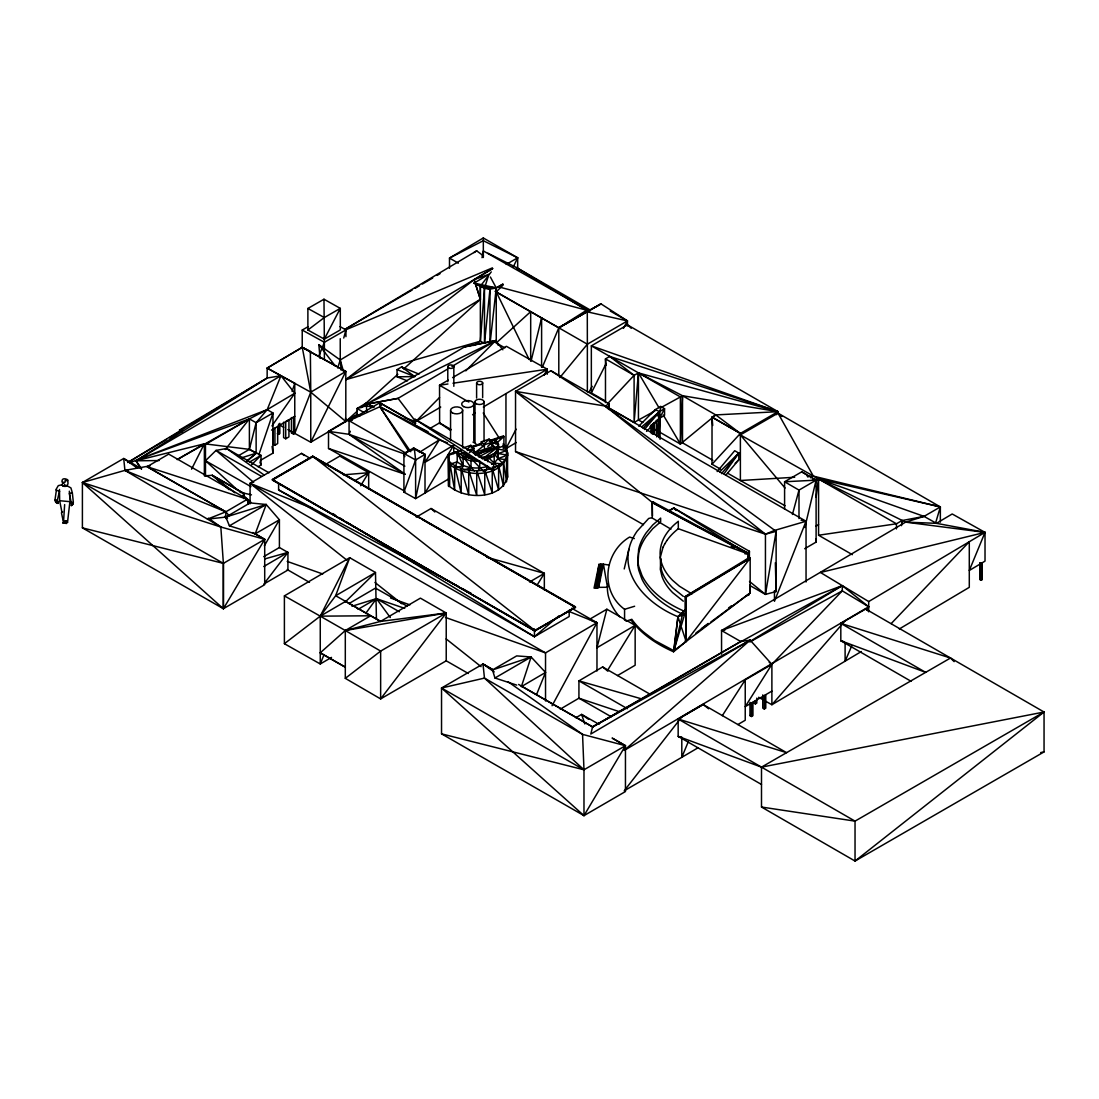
<?xml version="1.0" encoding="UTF-8"?>
<svg xmlns="http://www.w3.org/2000/svg" width="1099" height="1099" viewBox="0 0 1099 1099"><rect width="100%" height="100%" fill="white"/><g stroke="black" fill="none" stroke-linecap="round" stroke-linejoin="round"><path stroke-width="1.5" d="M473.93 458.42L463.146 456.167L457.211 452.39L457.211 461.8L455.329 466.526M404.212 368.495L480.373 299.34L480.359 286.207L491.253 271.893M487.736 461.717L487.736 457.005L494.207 453.653L497.984 449.148L498.465 444.133L495.553 439.353L495.553 444.065M493.698 470.345L493.712 464.396L414.955 419.269L414.955 425.217L493.698 470.345L414.955 419.269M69.333 491.184L70.171 501.68L59.662 500.718L61.942 512.203M748.914 556.959L748.982 553.608L653.081 501.927L652.243 502.573L652.243 517.931M460.247 451.304L448.928 455.151L448.928 486.623L448.351 454.56L461.292 450.178M243.717 498.506L243.841 493.437L212.272 475.317L204.455 475.853M685.803 610.632L686.119 597.128L750.164 558.265L750.164 592.952L673.921 650.718L654.647 640.47L644.261 632.598A115.725 66.805 0 0 1 631.801 619.3L626.018 621.223M69.91 501.625L67.657 521.201C67.753 519.566 60.308 522.382 66.297 523.536L67.561 521.901M660.142 432.415L680.391 444.037L682.52 395.736L715.765 414.914L740.383 433.418L740.383 480.51L785.057 505.746M608.722 408.952L608.983 403.855L550.901 370.748L515.541 391.381L515.541 451.593L643.464 524.69M653.204 434.119L653.823 422.62M64.649 504.592L63.605 520.706L64.044 522.643L65.102 522.877L62.973 523.124L63.879 521.915M507.175 459.327L507.559 452.706L506.405 448.062L503.273 443.666L503.273 448.571M982.135 562.647L982.135 579.489L979.951 579.489L981.05 563.279L982.135 562.647L981.05 580.121L979.951 579.489L979.951 562.647L980.83 575.615M748.941 557.839L749.394 551.286L673.728 508.026L669.401 510.568M473.065 345.581L480.373 341.212L484.48 288.323L488.409 275.822M651.364 433.61L652.009 425.56M901.537 525.665L902.004 520.569L896.454 523.783L818.576 535.24L818.576 478.985L740.383 434.902L777.996 413.155L940.359 506.927L940.346 522.135M484.535 460.124L494.207 456.126L497.984 451.634L498.465 446.62L495.553 441.825L492.352 442.911M491.624 464.41L494.207 463.064L497.984 458.571L498.465 444.133M656.721 436.921L658.796 416.109L660.059 414.557L657.587 413.883L658.796 416.109L658.796 437.581L660.059 414.557L660.059 439.325M484.48 343.328L489.975 289.161L496.253 287.924L502.861 284.16L496.253 287.924L484.48 288.323L474.109 283.075L488.918 274.269L474.109 279.613L345.814 379.65L480.373 341.212L484.48 343.328L484.48 288.323L489.975 289.161L489.975 342.503M490.168 342.462L496.253 287.924L490.374 277.003M673.55 651.789L677.932 616.676L686.119 609.286L673.921 650.718L677.932 616.676L686.119 609.286L686.119 641.486L673.55 651.789C657.284 644.536 641.679 634.48 630.991 619.96M816.076 497.298L818.576 478.985L940.359 506.927L935.551 523.138M601.977 564.254L597.073 587.594L598.584 587.608L601.977 564.254L603.447 564.474M595.562 588.102L599.037 564.309L600.521 564.515L595.562 588.102L594.051 588.102L599.037 564.309M597.073 587.841L600.521 564.268L601.881 564.433L597.073 587.841L595.562 587.855L600.521 564.268M670.939 529.155L651.776 517.753L648.685 518.453L637.186 531.064A131.221 75.762 0 0 0 630.167 544.637C619.41 577.497 650.155 605.618 677.932 616.676L686.119 613.984M505.883 451.414L506.405 448.062L506.405 454.601M660.829 558.814L660.307 569.296L661.955 576.316A91.89 53.054 0 0 0 665.129 583.061A95.901 55.362 0 0 0 672.67 592.636L683.303 601.18M750.562 585.891L765.44 594.394L776.128 531.366L605.247 406.053L550.901 370.761M243.058 497.559L243.827 493.424L212.258 475.331L229.183 489.714M63.206 483.052L62.739 483.409C60.376 485.937 65.363 487.461 67.135 485.662M482.008 257.661L483.354 250.943L589.82 311.388M598.584 587.608L603.447 564.213L609.286 565.092M659.579 414.927L660.691 406.465L664.552 408.691L664.552 415.381L659.579 418.266M449.628 464.396C465.55 477.474 500.759 477.969 507.559 455.178L506.405 450.535L503.273 446.139L498.644 447.719M507.559 477.227C500.787 499.99 465.468 499.578 449.628 486.445L449.628 461.923C461.182 471.787 478.202 472.433 492.242 468.311L498.616 489.962L498.616 465.427L503.521 461.69L506.543 457.349L507.559 452.706L507.559 477.227L506.543 457.349L506.543 481.87L503.521 461.69L503.521 486.225L498.616 465.427L493.52 467.734M598.584 587.361L607.459 587.264L608.187 583.912M624.218 568.952L628.848 549.335M673.921 650.718L683.399 610.838C667.972 603.955 653.081 594.051 644.096 579.407A107.551 62.08 0 0 1 641.885 575.258L638.835 566.713A100.119 57.794 0 0 1 638.107 563.018A81.202 46.886 0 0 1 637.901 561.163L638.629 549.431A106.905 61.736 0 0 1 639.824 545.159A119.64 69.072 0 0 1 646.239 532.768L652.751 524.965L660.636 518.11L660.636 521.819L652.751 528.674L646.239 536.491A119.64 69.072 0 0 0 639.838 548.868A106.905 61.723 0 0 0 638.629 553.14L637.901 564.886A81.202 46.886 0 0 0 638.107 566.727A100.119 57.794 0 0 0 638.849 570.436L641.885 578.967A107.551 62.094 0 0 0 644.11 583.116C652.765 597.265 666.983 607.046 681.847 613.819M804.825 527.534L816.104 480.153L801.707 471.856L784.59 481.76L784.59 509.125M56.406 490.099L54.95 500.114L57.382 500.114L59.415 491.541M531.092 361.035L541.601 317.941L496.253 291.894L496.267 287.924L474.109 283.075M771.883 691.12L745.232 706.63L771.883 664.346L842.287 590.85L842.274 585.643L868.691 606.772L624.205 750.425L750.164 640.154L740.973 641.418L592.581 726.879L590.809 734.036L750.164 640.154L771.896 664.359L771.883 704.747L766.003 701.423M271.961 425.89L294.779 393.25L280.959 375.721L267.194 409.652L256.122 422.717L249.391 449.367L237.672 456.167M606.854 609.217L596.977 647.723L635.153 625.331L606.854 609.217L589.16 619.534M792.434 514.469L798.987 490.113L816.104 480.153L816.104 542.095L804.688 548.731M343.74 338.039L345.938 329.906L340.072 326.609M337.695 367.986L340.25 359.977L340.237 338.712M292.114 391.491L294.766 383.331L267.153 368.096L267.153 378.111M531.105 656.982L521.379 686.628L545.53 672.451L531.105 656.982L516.681 655.897L492.476 669.964L531.119 656.982L494.962 678.001L492.984 671.571M258.842 454.807L272.978 412.99L267.194 409.652L129.545 462.803L249.391 418.884L267.194 409.652L294.779 393.25M403.924 492.105L415.614 459.973L414.392 449.134L425.011 454.382L425.011 493.039L415.614 498.63L403.924 492.105L403.924 453.461L413.54 448.062L425.011 454.382L415.614 498.63L415.614 459.973L425.011 454.382L413.622 448.021M462.171 468.256L463.146 465.591L463.146 456.167L471.018 467.748L474.452 471.045M250.833 502.463L247.399 499.262L225.817 511.832L207.505 519.126L225.831 517.093L250.077 502.902L266.205 504.496L255.202 533.867L264.708 539.334L264.708 584.682L223.385 608.709L82.398 527.863L82.411 482.502L123.706 458.489L141.524 468.696M291.427 417.551L291.427 432.937L293.57 434.119L294.779 433.391L310.756 392.178L310.358 351.364L302.239 347.298L267.167 368.096L310.756 392.178L345.814 421.521L356.062 415.408M663.095 547.11L660.252 557.481L660.911 567.977M652.449 502.6L515.541 391.381L605.247 406.053L806.048 521.242L774.465 601.304L774.465 591.18M318.683 356.474L324.37 342.284L324.287 337.338M350.306 431.275L349.084 434.325L328.519 431.358L328.505 448.461L405.119 491.404M355.815 417.524L357.051 414.474L359.799 416.026M324.054 654.592L320.262 663.975L284.394 643.698L284.394 595.878L349.716 557.715L375.487 572.497L376.421 618.957M536.628 694.376L545.53 672.451M815.856 480.73L818.576 478.985L924.039 516.393L936.458 523.33L985.02 532.383L969.304 570.477L985.02 561.122L985.02 532.383L952.201 513.975L936.458 523.33L905.603 522.135L818.576 478.985L812.463 479.604M688.331 741.619L681.806 757.321L624.191 790.813M542.274 367.382L558.8 327.804L586.66 310.206L516.585 267.607L487.901 253.21M851.849 645.649L845.104 661.186L771.883 704.747L845.104 620.798M867.345 609.89L868.691 606.772L842.274 590.85L749.916 641.94M494.207 456.126L498.465 446.62L493.52 447.609M469.3 471.444L471.018 467.748L471.018 458.338L483.505 471.457M485.511 471.059L487.736 466.416L491.116 469.699M513.206 267.043L517.684 257.798L483.299 237.961M267.153 368.096L302.225 347.394L345.814 371.476L310.756 442.224L287.856 429.585M605.48 401.066L591.344 392.934L605.892 364.03M191.569 469.163L204.373 443.749L177.186 459.574L249.391 418.884L256.136 422.717L272.978 412.99L272.978 453.131L260.339 460.426M663.095 547.137L664.813 543.744M516.283 442.526L505.952 448.639L516.09 429.159M544.156 375.199L547.275 369.209L506.392 346.309L452.609 377.616M660.293 416.906L664.552 408.691L659.579 411.576L641.789 426.797M588.968 392.261L592.169 386.326M623.435 328.34L627.447 320.908L600.988 303.873L558.8 327.804L558.8 375.446M552.069 705.723L596.977 622.707L571.727 608.242M776.361 414.666L777.996 411.672L627.433 324.864L591.344 345.855L591.344 392.934M72.699 504.166L71.339 505.609L71.16 502.312L73.358 502.504L72.355 492.901L69.347 493.355L71.16 502.312M64.704 522.506L65.775 521.544L67.506 522.492M478.244 470.633L479.741 468.023L479.741 461.745M264.378 545.75L279.407 519.786L266.205 504.51L225.831 517.025L229.389 525.83L255.202 533.867L279.407 519.786L279.407 547.536L263.746 556.644M493.382 669.964L482.997 664.002L441.537 688.015L441.537 733.857L583.981 815.637L625.455 745.699L612.102 738.047M453.75 445.15L425.011 493.039L449.436 478.45M607.623 670.239L635.153 625.331L635.153 665.225L617.528 675.569M360.651 485.717L368.673 472.694L339.811 456.085L325.084 464.671M537.191 584.97L544.335 573.376L431.055 508.494L416.301 517.107M664.826 543.785L666.901 540.474M722.304 715.669L745.232 679.869L771.883 664.346L769.204 662.354M724.145 473.738L738.803 453.09L734.709 450.727L717.152 471.567M365.651 613.517L376.421 598.639L404.693 608.365M666.901 540.516A93.429 53.933 0 0 1 675.336 531.188L678.289 528.688L748.35 554.006C747.746 559.254 749.491 558.663 741.605 563.224M264.763 582.8L287.924 552.426L279.421 547.536M685.103 610.316L685.103 596.675L749.01 557.729L750.164 558.265L686.119 641.486L685.103 641.019M625.235 789.467L681.806 716.919L703.964 703.923M225.336 449.546L249.391 418.884L249.391 449.367L260.999 455.357L260.999 465.028L258.086 466.718M650.965 413.911L652.408 412.139M559.858 377.561L587.361 344.207L627.447 320.908L610.247 311.044M466.993 449.876L470.812 445.329L473.889 448.351L473.889 453.31M482.31 446.112L489.137 439.133L492.215 442.155L492.215 445.466M721.494 473.642L738.803 453.09L738.803 459.78L725.821 475.194M644.399 429.517L659.579 411.576L655.21 409.666L638.78 426.192M712.015 464.231L740.383 433.432L777.996 411.672L591.344 345.855L680.405 396.959L682.52 395.722L777.996 411.672L715.765 414.914L712.015 417.167L712.015 464.231L720.532 469.122M607.761 403.512L634.096 375.35L638.437 372.891L777.996 411.672L609.725 356.419L605.48 358.878L605.48 402.591M891.179 623.6L969.291 541.738L969.291 587.333L899.312 628.958M439.573 397.453L415.724 421.631L404.597 417.702M465.811 370.844L495.635 340.621L502.861 349.784M642.984 428.28L659.579 411.576M646.542 431.385L657.216 420.656M251.685 464.671L260.999 455.357L249.363 462.157M503.177 284.957L496.253 291.881L529.196 359.607M238.098 490.552L205.486 460.742L216.036 450.411L226.6 448.488L268.994 472.79M719.598 471.911L738.803 453.09M735.204 463.311L738.803 459.78M345.32 601.922L375.487 572.497L335.662 595.727L320.262 616.154L284.394 643.698M469.41 452.706L473.889 448.351L467.611 450.48M487.722 446.51L492.215 442.155L484.371 444.82L481.293 441.798L489.137 439.133M64.47 484.632C68.193 488.396 69.828 479.81 65.184 480.277C65.94 484.961 61.462 480.332 63.879 483.258M497.668 442.196L503.919 436.509L503.342 435.918L490.401 440.314M357.244 411.15L345.828 421.521L310.756 442.224L310.756 392.178L302.252 347.298L345.814 371.476L345.814 421.521L345.498 418.101M361.049 407.688L397.865 374.264M504.867 347.875L496.253 342.943L530.693 311.649L530.68 360.994M320.262 652.833L345.32 667.175L320.262 652.82L345.306 630.51L370.665 615.783L345.594 601.387L320.262 616.154L284.394 595.878M247.522 460.563L256.094 453.214L242.123 457.665M650.69 425.876L658.315 419.351M278.61 483.67L278.61 489.948L534.444 636.706L558.883 615.88M246.561 461.47L256.658 452.898M715.751 414.927L680.405 444.037L663.26 414.996M744.985 553.882L748.982 553.608L652.243 502.573L652.49 516.022M57.258 500.072L58.357 502.367L56.777 501.515L57.986 503.452L55.348 501.529L55.293 499.921M911.03 681.27L840.817 640.731L840.817 623.38L865.682 609.025L1044.05 712.015L855.036 861.039L761.497 807.037L761.497 767.143L950.525 658.013L954.124 661.625M484.123 445.493L475.4 452.335L475.4 454.807L493.726 448.598L493.726 446.125L491.418 443.859M473.106 452.541L475.4 454.807L477.9 452.857M472.584 414.804L475.221 412.771M477.474 455.81L483.931 450.824M491.679 444.834L495.553 441.825L491.129 444.12M482.42 459.011L498.465 446.62L475.991 454.272M370.651 615.783L380.515 621.416L446.221 612.995L446.221 660.815L380.639 698.909L345.306 678.344L380.639 651.103L446.221 612.995L420.409 598.144L380.515 621.416L345.306 630.524L320.262 616.154L349.702 557.729L335.662 595.727L380.721 621.416M701.423 628.614L708.209 623.435M728.61 607.926L731.33 605.865M307.885 330.016L324.329 317.542L340.305 308.366L340.305 329.934L324.329 339.11L307.885 330.016L307.885 308.462L323.985 299.216L340.305 308.379L324.329 339.11L323.985 299.216M695.942 633.01L708.141 623.998M710.861 621.993L750.164 592.952L749.889 584.572M277.346 433.638L278.61 434.339L279.833 433.542L279.833 423.28M473.916 252.605L476.691 250.833L483.45 255.875M815.856 526.311L818.576 524.58M291.427 432.937L292.595 432.195M419.337 452.39L439.312 439.888L447.348 442.801M127.718 462.542L267.153 378.015L280.959 375.721L135.891 460.783L141.483 468.943M751.496 716.507L752.939 715.641L752.939 702.385L751.496 703.264L751.496 716.507L749.971 715.6L749.971 702.343M749.779 641.555L842.274 585.643L721.548 630.524L721.562 654.152M492.572 268.582L340.25 359.977L341.185 370.226M285.726 438.789L288.927 436.88L288.927 419.777L285.726 421.7L285.726 438.789L283.597 437.594L283.597 422.208M345.814 379.65L480.373 299.34L474.109 279.613L492.778 268.499M407.399 380.872L397.069 376.806L397.069 369.621L401.561 366.942L418.994 374.113M452.321 446.002L425.011 462.308L439.312 439.888L379.869 406.712L349.084 420.697L349.07 434.325L405.133 474.301L328.519 448.461M344.633 329.535L476.691 250.833M271.563 430.094L294.779 416.287L293.57 417.016L293.57 434.119M272.813 428.583L272.813 443.969L274.929 445.205L277.676 443.57L277.676 426.467M373.33 406.836L366.434 402.948L357.038 408.54L357.038 415.106M868.691 611.827L868.691 601.565L985.02 532.383L905.603 522.135L721.548 630.524L740.987 641.665L842.274 585.643M861.328 651.542L845.104 661.186L845.104 642.668M129.105 461.745L166.595 439.504M169.48 437.8L179.577 431.811M357.051 414.474L328.505 431.371L405.133 474.301M447.581 369.072L398.044 398.374L368.096 403.882L398.058 398.387L415.724 421.631L440.713 407.07M451.936 366.475L495.649 340.621L498.067 345.086M310.756 392.178L345.814 371.476M483.326 407.015L547.275 369.209L547.275 374.209M609.011 409.529L605.247 406.053L608.983 403.855L608.983 408.91M529.416 626.705L534.801 630.922L575.491 606.854L312.734 456.264L272.36 479.604L534.801 630.922L575.491 607.362L534.801 630.428L272.36 480.098L312.734 456.758L360.238 483.986M750.164 558.265L685.103 596.675L686.119 597.128L686.119 641.486L681.517 627.529M764.327 709.034L765.769 708.182L765.769 694.939L764.327 695.791L764.327 709.034L762.761 708.154L762.761 694.898M346.103 328.725L412.139 290.04M415.079 288.323L419.475 285.74M422.414 284.023L432.69 278.006M437.086 275.423L440.026 273.706M649.715 694.019L602.637 666.956L578.926 680.872L578.926 698.208L611.236 716.768M560.229 709.171L579.338 697.961M698.057 747.773L681.806 757.321L681.806 737.113M464.561 346.899L366.434 404.185L495.649 340.621L464.561 346.899L495.635 340.608M406.355 453.379L349.07 420.697L379.773 402.77L379.869 406.712L408.54 451.016M263.76 566.534L287.924 552.412L287.924 570.024L263.76 584.119M348.946 603.598L375.487 588.102L407.358 606.305M358.04 609.368L376.435 598.639L399.308 611.745M331.513 657.408L320.262 663.975L320.262 616.154L370.665 615.783M529.553 582.017L544.335 573.376L544.335 589.998M749.971 715.6L751.4 714.762M249.391 418.884L205.472 444.394L205.486 476.169M250.077 503.837L250.077 483.34L301.524 453.379L310.426 458.489M448.255 380.158L439.531 385.227L439.641 423.651M429.723 428.61L439.518 422.895L451.167 429.572M355.403 480.428L368.673 472.694L368.673 489.316M655.21 409.666L660.691 406.465M669.401 510.609L673.742 508.081M345.855 521.585L534.444 636.706L569.186 616.525L569.186 610.247M810.554 477.763L813.356 476.128L940.359 506.927L924.025 516.393L905.603 522.135M575.835 717.757L581.605 714.405L599.106 724.337M740.973 641.418L650.883 693.703M737.855 724.557L745.232 720.257L745.232 679.869M441.537 733.857L583.981 769.795L625.441 745.699L582.539 734.366L484.453 678.097L441.537 688.015L583.981 815.637L625.455 791.541L625.455 745.699L612.583 738.336M229.389 525.844L266.205 504.496M506.241 264.406L517.684 257.784L517.684 268.005M761.497 807.037L855.036 821.132L855.036 861.039L1044.05 751.908L1044.05 712.015L855.036 821.132L678.165 719.021L786.582 752.664L703.236 704.555L678.165 719.021L678.165 736.371L761.497 784.48M979.951 579.489L982.135 579.489L981.05 580.121L981.05 563.279M302.225 348.589L302.225 330.057L308.022 326.733M302.225 330.057L324.37 342.284L345.938 329.906L345.938 336.651M753.9 703.085L755.356 703.923L756.813 703.085L756.813 698.112M521.366 686.119L592.567 726.892L649.427 694.541M558.8 327.79L601.002 303.86L558.8 327.804L495.045 291.359M592.581 726.879L750.164 640.168M654.922 410.93L634.096 422.428L608.338 407.605M660.911 407.647L680.391 396.959L680.405 444.037M464.616 457.885L469.039 455.59M485.827 457.926L497.984 451.634M478.642 456.868L498.465 446.62M67.616 481.06C69.841 480.194 64.237 477.529 62.519 479.37L61.915 481.238L62.739 483.409M475.4 454.807L493.726 446.125L475.4 452.335L473.106 450.068M66.902 485.703L70.927 487.915L72.355 492.901M62.643 511.9L61.448 512.807L63.399 521.901M344.921 330.181L492.27 267.936M404.844 456.621L403.924 453.461L414.392 449.134L413.512 448.076M502.408 463.05L497.984 458.571L497.984 449.148L498.465 453.557L506.405 450.535L498.644 449.271M497.517 466.69L494.207 463.064L494.207 453.653L497.984 458.571L507.559 455.178L498.465 453.557M451.153 463.874L457.211 461.8C465.715 468.641 477.557 469.273 487.736 466.416M466.361 457.555L469.575 456.456M462.967 447.994L470.812 445.329M470.99 446.895L482.31 443.048M471.567 447.472L481.486 444.175M489.357 441.441L503.919 436.509L503.919 446.441M458.805 454.327L463.599 452.692M462.967 452.953L466.045 455.961L469.177 454.904M634.315 538.579L629.617 537.054C603.859 552.357 599.628 591.125 624.575 609.313L634.631 606.25M461.058 450.439L448.351 454.56L448.351 486.033M472.172 446.826L481.692 443.735M489.632 441.152L503.919 436.509M463.998 470.015L471.018 467.748M351.982 606.25L376.435 598.639L390.296 617.514M456.112 467.693L463.146 465.591L457.211 452.39M806.048 581.989L806.048 521.242L774.465 530.446L765.44 534.183L515.541 451.593M128.322 470.578L124.929 470.372L82.398 482.502L223.385 608.722L264.722 539.334L252.852 532.52M265.024 558.855L287.924 552.412M150.178 465.825L124.929 470.372L220.83 526.998L264.722 539.334L223.372 563.375L82.398 527.863M749.491 581.44L765.44 594.394L776.128 591.578L776.128 531.366L765.426 534.183L515.541 391.381M66.984 485.799L62.602 485.785M985.02 532.383L820.458 572.483L868.705 601.565M745.768 595.988L748.927 595.04M458.86 454.533L465.468 453.214M481.335 458.283L487.736 457.005L494.207 463.064L501.968 463.984M1044.05 712.015L761.497 767.143L678.165 736.371L681.407 737.374M1040.684 752.568L1044.05 751.908M902.004 520.569L924.039 516.393M345.306 630.524L446.221 612.995L380.639 698.909L380.639 651.089L345.306 630.524L345.306 678.344M447.939 383.991L439.518 385.241L468.82 402.014M452.994 383.235L547.275 369.209M349.07 420.697L352.298 420.244M721.562 630.524L724.914 630.098M59.662 500.718L59.47 489.467M343.479 474.837L368.66 472.707M468.05 458.256L471.32 457.981M479.494 457.321L490.937 456.401M794.687 477.254L740.383 480.51L727.62 473.188M808.273 476.444L813.356 476.128L777.996 413.155L781.884 416.521M816.104 480.153L784.59 481.76L799 490.099L798.987 518.563M62.684 522.671L64.209 522.822M397.069 376.806L414.776 376.586L401.561 366.942L404.047 368.989M159.149 460.563L135.891 460.783L141.455 468.861M62.217 484.728L58.288 485.634L55.843 489.797L59.58 491.555M479.741 461.085L471.018 460.811L463.146 458.654L457.211 454.862M182.915 430.272L179.494 430.066L267.153 378.015L135.891 460.783L204.455 443.804L249.391 449.354L256.136 453.2L256.122 422.717M71.408 505.554L73.207 504.029L73.084 502.477M492.393 467.061L495.512 467.487M463.146 458.654L466.471 459.135M497.984 458.571L506.543 459.822M801.034 520.129L806.048 521.242M239.967 492.27L251.465 494.852M774.685 410.806L777.996 411.672M498.809 286.908L586.66 310.206M372.904 407.495L366.558 405.737L357.038 408.54L363.934 412.413M486.651 557.22L544.335 573.39M642.256 699.074L578.926 680.872L627.392 708.704M489.962 289.161L480.359 286.207L474.109 283.075M656.405 415.353L658.796 416.109M950.525 658.013L840.817 623.38L925.66 672.368L840.817 640.731L844.087 641.761M220.83 526.998L82.398 482.502L223.385 563.375L223.385 608.722L223.385 563.375L220.83 526.998L208.343 518.192M494.962 678.001L516.709 685.103M578.926 698.208L618.902 711.534M369.621 405.311L374.402 407.001M592.127 620.99L596.963 622.707L596.977 670.994M287.21 561.41L322.735 573.98M390.543 597.993L409.913 604.862M445.438 617.432L545.53 652.888L596.977 622.707L568.334 611.195M404.336 453.928L349.07 434.325L404.885 466.155M397.069 369.621L414.776 376.586M346.776 560.064L250.077 483.34L312.143 508.26M124.929 470.372L225.831 511.832L229.114 515.747M731.192 546.546L734.324 547.92M56.351 502.793L55.527 501.748M517.684 257.798L483.326 240.695L449.491 258.073L449.491 268.293M682.52 395.722L638.437 372.891L634.096 422.428L634.096 375.35L609.725 356.419M428.115 431.811L379.869 406.712L410.738 451.73M57.78 503.369L55.939 501.693M652.243 502.573L748.35 554.13M278.61 489.948L459.19 586.893M462.198 588.514L471.237 593.364M691.889 593.886L679.429 586.22L672.657 580.382A95.901 55.362 0 0 1 667.285 574.104A91.89 53.054 0 0 1 661.941 564.062C658.122 553.717 660.499 541.876 666.901 533.07A93.429 53.933 0 0 1 675.336 523.756L678.303 521.297L678.303 528.729M179.494 430.08L182.379 431.673M307.885 308.462L324.329 317.556M280.959 425.766L283.721 427.291M774.452 590.658L776.128 591.578L775.345 562.715M403.91 453.461L415.614 459.973M758.64 697.261L763.049 699.747M261.466 476.334L216.036 450.411L253.69 482.379M205.486 460.742L250.984 486.651M473.01 442.073L475.922 443.749M415.724 423.376L379.485 402.619L381.449 405.407M379.759 402.77L415.271 423.115M363.206 485.689L419.626 518.014M422.593 519.717L575.491 607.362L312.734 456.264L272.36 479.604L534.801 630.922M225.831 511.832L147.087 466.69L168.696 454.107L247.399 499.262L248.14 504.249L247.399 499.262L147.087 466.69L225.817 511.832L225.831 518.563M224.649 516.351L227.617 518.055M712.028 417.153L740.383 433.418L712.015 417.153L712.715 425.464M818.576 478.985L896.454 523.797L896.454 528.907M801.721 471.856L806.336 474.507L807.889 477.035M642.778 422.469L638.437 419.969L638.437 372.891L658.988 407.743M650.004 426.618L657.243 430.767M818.576 535.24L852.371 554.679M250.091 483.326L545.53 652.888L545.53 700.997M518.618 684.43L592.801 726.975M287.196 569.557L309.465 582.333M446.057 660.719L468.325 673.495M441.537 688.015L583.981 769.795L583.981 815.637M590.314 310.055L516.585 267.593L518.907 270.12M458.324 263.169L449.491 258.073L483.313 237.961L483.34 257.482M634.096 375.35L605.48 358.878L606.112 365.486M712.853 460.33L682.506 442.815L682.52 395.736M508.233 681.847L582.552 734.366L583.981 769.795L484.467 678.097L482.997 664.002L492.476 669.47M332.695 513.549L335.621 515.335M340.003 518.014L342.929 519.8M741.124 549.857L673.728 508.026L676.132 510.472M743.996 551.629L746.853 553.415L749.394 551.286L749.394 558.072M439.518 422.909L450.563 430.465M683.303 596.359L672.657 587.786A95.901 55.362 0 0 1 667.285 581.536A91.89 53.054 0 0 1 661.941 571.507L660.897 567.936M588.611 719.337L581.605 714.405L584.833 723.966M226.6 448.488L264.09 474.988M482.997 664.002L494.22 671.929M137.581 468.284L123.706 458.489L124.929 470.386M320.015 358.356L318.847 344.674L340.25 359.977L343.492 371.448M212.258 475.331L234.829 492.778M865.682 609.025L868.375 611.126M312.734 456.264L534.801 630.428M703.236 704.555L708.621 708.773M301.511 453.379L304.203 455.508M374.979 582.456L401.836 603.763M446.153 638.931L481.074 666.64M605.247 406.053L765.44 534.183L765.44 594.394M602.65 666.956L607.884 671.228M627.433 324.864L631.266 328.271M653.081 501.927L655.622 504.235M243.113 495.141L250.627 502.023M431.055 508.494L434.833 511.997M740.383 434.916L785.043 488.038M619.685 616.786C612.28 608.571 606.991 597.87 607.404 586.619M318.847 344.674L335.442 366.201M483.23 412.963L499.592 438.652M67.602 522.341L65.459 520.912L64.429 522.135M259.913 461.992L260.999 465.028M677.932 616.676L679.979 622.886M474.109 279.613L480.359 299.354M449.628 461.923L454.643 490.264L454.643 465.729L461.182 492.984L461.182 468.449L468.724 494.729L468.724 470.207L476.732 495.292L476.732 470.77L484.769 494.66L484.769 470.138L492.242 492.833L492.242 468.311M603.447 564.213L607.459 587.264M272.085 446.428L272.978 453.118M653.314 423.994L654.097 434.146M815.884 538.702L816.117 542.095M981.833 574.722L982.135 579.489M366.434 402.948L366.668 412.317M902.004 520.569L902.004 523.976M755.356 700.613L755.356 703.923M748.982 553.608L748.982 558.567M748.35 554.006L748.35 557.44M683.399 610.838L683.399 614.561M656.405 420.313L656.405 435.177M654.358 422.675L654.358 434.242M652.93 424.187L652.93 434.105M650.965 425.231L650.965 431.838M627.433 326.005L627.447 320.908L587.292 311.841L587.361 344.207L541.615 317.927L541.601 367.272M624.575 609.313L624.575 620.152M587.361 344.193L587.361 391.848M534.444 628.862L534.444 636.719M505.952 393.634L505.952 448.639M496.253 342.943L496.253 287.924L480.359 286.207L480.359 341.226M484.371 444.82L484.371 448.131M484.041 401.602L484.041 441.743M482.653 382.809L482.653 397.673M481.293 441.798L481.293 445.109M476.609 383.18L476.609 398.044M474.988 402.152L474.988 442.293M473.806 403.704L473.806 440.878M466.045 452.664L466.045 455.961M462.638 410.023L462.638 447.183M453.832 366.489L453.832 386.312M453.75 446.853L453.75 453.681M450.563 410.738L450.563 440.163M447.788 366.846L447.788 381.724M324.37 342.284L324.37 359.139M294.766 383.331L294.766 433.391M278.61 424.077L278.61 434.339M274.929 428.102L274.929 445.205M243.841 493.41L243.841 498.451M204.373 443.749L204.373 475.524M477.516 384.252A3.036 1.758 0 0 0 482.571 383.414A3.036 1.758 0 0 0 478.793 381.312A3.036 1.758 0 0 0 477.516 384.252M448.694 367.931A3.036 1.758 0 0 0 453.75 367.093A3.036 1.758 0 0 0 449.972 364.992A3.036 1.758 0 0 0 448.694 367.931M452.376 412.894A6.072 3.503 0 0 0 462.487 411.232A6.072 3.503 0 0 0 454.931 407.015A6.072 3.503 0 0 0 452.376 412.894M463.544 406.589A6.072 3.503 0 0 0 473.655 404.927A6.072 3.503 0 0 0 466.1 400.695A6.072 3.503 0 0 0 463.544 406.589M476.348 403.759A4.547 2.624 0 0 0 483.931 402.522A4.547 2.624 0 0 0 478.257 399.349A4.547 2.624 0 0 0 476.348 403.759"/></g></svg>
